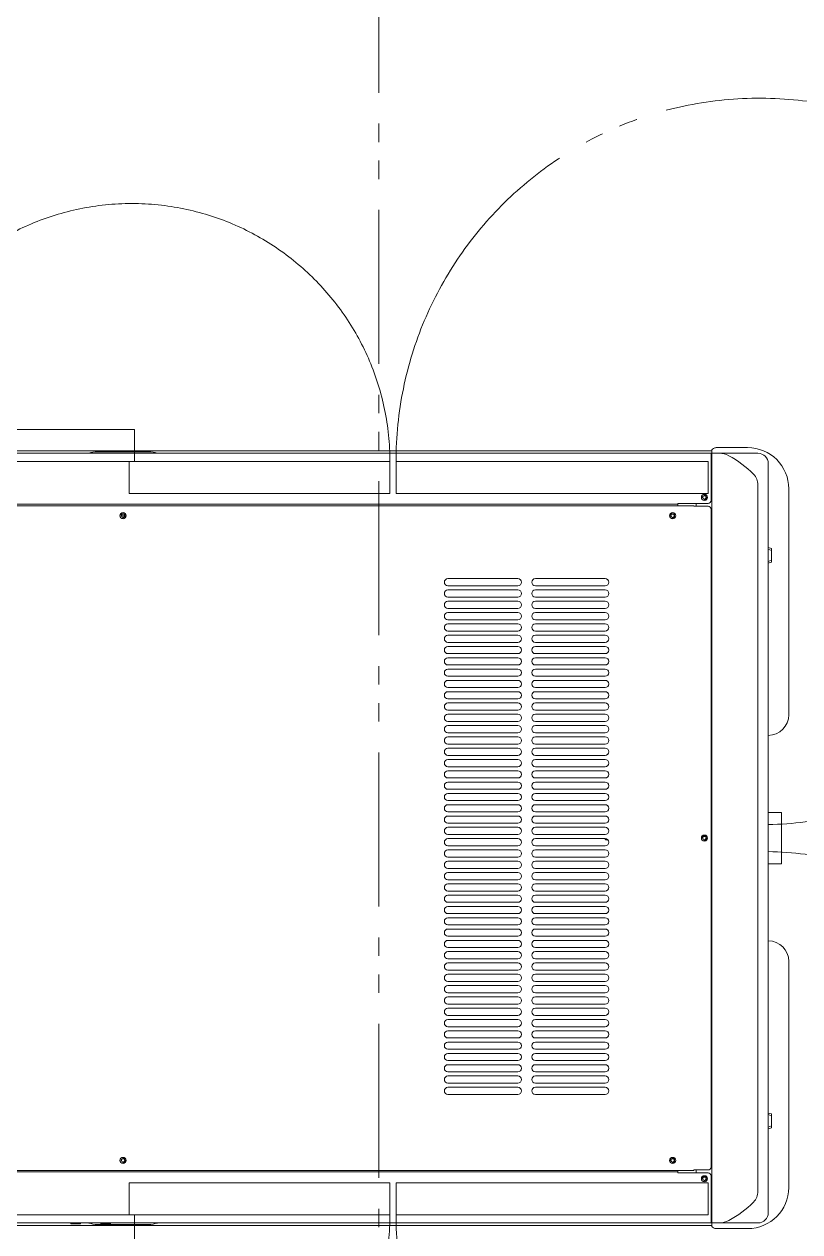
# Model space of a CAD drawing. Units: millimetres at full size. Extents: x -12803 to 120774, y -9413 to 101127.
# Drawn here: x 108929 to 109684, y 13394 to 14569 of the extents above; entities that cross this region are included whole.
import ezdxf

# ---------------------------------------------------------------- set-up
doc = ezdxf.new("R2010")
doc.units = ezdxf.units.MM
doc.header["$LTSCALE"] = 30
doc.linetypes.add('DOUBLE_CHAIN1', pattern=[8.8, 5, -1, 0.6, -0.6, 0.6, -1])
doc.linetypes.add('LONG_DOUBLE_CHAIN', pattern=[21.8, 18, -1, 0.6, -0.6, 0.6, -1])
doc.layers.add('0-0_NoName', color=7, linetype='Continuous')
doc.layers.add('2-0_通芯', color=7, linetype='DOUBLE_CHAIN1', lineweight=15)
doc.layers.add('3-3_AIHO30-厨房機器', color=7, linetype='Continuous', lineweight=15)

# ---------------------------------------------------------------- blocks, each defined once
blk = doc.blocks.new('グループ部品-732')
at = {"layer": '3-3_AIHO30-厨房機器', "linetype": 'LONG_DOUBLE_CHAIN'}
for p, q in [((109036.48, 14174.52), (109036.48, 14143.52)), ((109036.48, 14143.52), (108782.98, 14143.52)), ((109031.48, 14143.52), (109284.98, 14143.52)), ((109031.48, 14112.52), (109031.48, 14143.52)), ((109284.98, 14112.52), (109284.98, 14143.52)), ((109290.98, 14143.52), (109594.48, 14143.52)), ((109290.98, 14112.52), (109290.98, 14143.52)), ((109594.48, 14112.52), (109594.48, 14143.52)), ((109031.48, 14112.52), (109284.98, 14112.52)), ((109290.98, 14112.52), (109594.48, 14112.52)), ((109031.48, 13441.52), (109284.98, 13441.52)), ((109031.48, 13441.52), (109031.48, 13410.52)), ((109284.98, 13441.52), (109284.98, 13410.52)), ((109290.98, 13441.52), (109594.48, 13441.52)), ((109290.98, 13441.52), (109290.98, 13410.52)), ((109594.48, 13441.52), (109594.48, 13410.52)), ((109036.48, 13410.52), (108782.98, 13410.52)), ((109031.48, 13410.52), (109284.98, 13410.52)), ((109036.48, 13379.52), (109036.48, 13410.52)), ((109290.98, 13410.52), (109594.48, 13410.52))]:
    blk.add_line(p, q, dxfattribs=at)
at = {"layer": '3-3_AIHO30-厨房機器'}
for p, q in [((109597.98, 14154.02), (108452.98, 14154.02)), ((109597.48, 14151.52), (108453.48, 14151.52)), ((109050.48, 14153.02), (109000.48, 14153.02)), ((109597.48, 14105.72), (109597.48, 14151.52)), ((109597.48, 14151.02), (109597.98, 14151.02)), ((109597.48, 14150.52), (109597.98, 14150.52)), ((109597.98, 14151.52), (109597.98, 14154.06)), ((109597.98, 14151.52), (109642.98, 14151.52)), ((109597.98, 13402.52), (109597.98, 14151.52)), ((109598.78, 14155.56), (109599.72, 14156.18)), ((109632.98, 14157.02), (109602.49, 14157.02)), ((109642.98, 14120.67), (109642.98, 13433.38)), ((109672.98, 13897.02), (109672.98, 14117.02)), ((108470.48, 14100.52), (109580.48, 14100.52)), ((109564.98, 14101.92), (108485.98, 14101.92)), ((109594.48, 14102.72), (109564.98, 14102.72)), ((109564.98, 14100.52), (109564.98, 14102.72)), ((109580.48, 14100.52), (109580.48, 14099.92)), ((109594.48, 14099.92), (109580.48, 14099.92)), ((109582.98, 14099.92), (109582.98, 14102.72)), ((109597.48, 14096.92), (109597.48, 13457.12)), ((109027.08, 14090.72), (109023.88, 14090.72)), ((109597.98, 14085.77), (109597.48, 14085.77)), ((109597.98, 14066.52), (109597.48, 14066.52)), ((109597.98, 14065.77), (109597.48, 14065.77)), ((109656.18, 14058.97), (109652.98, 14059.83)), ((109652.98, 14058.34), (109656.18, 14057)), ((109656.18, 14058.97), (109656.18, 14045.47)), ((109652.98, 14046.11), (109656.18, 14047.45)), ((109652.98, 14044.61), (109656.18, 14045.47)), ((109409.48, 14029.52), (109341.48, 14029.52)), ((109341.48, 14022.52), (109409.48, 14022.52)), ((109494.48, 14029.52), (109426.48, 14029.52)), ((109426.48, 14022.52), (109494.48, 14022.52)), ((109409.48, 14018.52), (109341.48, 14018.52)), ((109341.48, 14011.52), (109409.48, 14011.52)), ((109494.48, 14018.52), (109426.48, 14018.52)), ((109426.48, 14011.52), (109494.48, 14011.52)), ((109409.48, 14007.52), (109341.48, 14007.52)), ((109341.48, 14000.52), (109409.48, 14000.52)), ((109494.48, 14007.52), (109426.48, 14007.52)), ((109426.48, 14000.52), (109494.48, 14000.52)), ((109409.48, 13996.52), (109341.48, 13996.52)), ((109341.48, 13989.52), (109409.48, 13989.52)), ((109494.48, 13996.52), (109426.48, 13996.52)), ((109426.48, 13989.52), (109494.48, 13989.52)), ((109409.48, 13985.52), (109341.48, 13985.52)), ((109341.48, 13978.52), (109409.48, 13978.52)), ((109409.48, 13974.52), (109341.48, 13974.52)), ((109494.48, 13985.52), (109426.48, 13985.52)), ((109426.48, 13978.52), (109494.48, 13978.52)), ((109494.48, 13974.52), (109426.48, 13974.52)), ((109341.48, 13967.52), (109409.48, 13967.52)), ((109409.48, 13963.52), (109341.48, 13963.52)), ((109426.48, 13967.52), (109494.48, 13967.52)), ((109494.48, 13963.52), (109426.48, 13963.52)), ((109341.48, 13956.52), (109409.48, 13956.52)), ((109409.48, 13952.52), (109341.48, 13952.52)), ((109426.48, 13956.52), (109494.48, 13956.52)), ((109494.48, 13952.52), (109426.48, 13952.52)), ((109341.48, 13945.52), (109409.48, 13945.52)), ((109409.48, 13941.52), (109341.48, 13941.52)), ((109426.48, 13945.52), (109494.48, 13945.52)), ((109494.48, 13941.52), (109426.48, 13941.52)), ((109341.48, 13934.52), (109409.48, 13934.52)), ((109409.48, 13930.52), (109341.48, 13930.52)), ((109426.48, 13934.52), (109494.48, 13934.52)), ((109494.48, 13930.52), (109426.48, 13930.52)), ((109341.48, 13923.52), (109409.48, 13923.52)), ((109409.48, 13919.52), (109341.48, 13919.52)), ((109426.48, 13923.52), (109494.48, 13923.52)), ((109494.48, 13919.52), (109426.48, 13919.52)), ((109341.48, 13912.52), (109409.48, 13912.52)), ((109409.48, 13908.52), (109341.48, 13908.52)), ((109426.48, 13912.52), (109494.48, 13912.52)), ((109494.48, 13908.52), (109426.48, 13908.52)), ((109341.48, 13901.52), (109409.48, 13901.52)), ((109409.48, 13897.52), (109341.48, 13897.52)), ((109426.48, 13901.52), (109494.48, 13901.52)), ((109494.48, 13897.52), (109426.48, 13897.52)), ((109341.48, 13890.52), (109409.48, 13890.52)), ((109409.48, 13886.52), (109341.48, 13886.52)), ((109426.48, 13890.52), (109494.48, 13890.52)), ((109494.48, 13886.52), (109426.48, 13886.52)), ((109341.48, 13879.52), (109409.48, 13879.52)), ((109409.48, 13875.52), (109341.48, 13875.52)), ((109341.48, 13868.52), (109409.48, 13868.52)), ((109426.48, 13879.52), (109494.48, 13879.52)), ((109494.48, 13875.52), (109426.48, 13875.52)), ((109426.48, 13868.52), (109494.48, 13868.52)), ((109409.48, 13864.52), (109341.48, 13864.52)), ((109341.48, 13857.52), (109409.48, 13857.52)), ((109494.48, 13864.52), (109426.48, 13864.52)), ((109426.48, 13857.52), (109494.48, 13857.52)), ((109409.48, 13853.52), (109341.48, 13853.52)), ((109341.48, 13846.52), (109409.48, 13846.52)), ((109494.48, 13853.52), (109426.48, 13853.52)), ((109426.48, 13846.52), (109494.48, 13846.52)), ((109409.48, 13842.52), (109341.48, 13842.52)), ((109341.48, 13835.52), (109409.48, 13835.52)), ((109494.48, 13842.52), (109426.48, 13842.52)), ((109426.48, 13835.52), (109494.48, 13835.52)), ((109409.48, 13831.52), (109341.48, 13831.52)), ((109341.48, 13824.52), (109409.48, 13824.52)), ((109494.48, 13831.52), (109426.48, 13831.52)), ((109426.48, 13824.52), (109494.48, 13824.52)), ((109409.48, 13820.52), (109341.48, 13820.52)), ((109341.48, 13813.52), (109409.48, 13813.52)), ((109409.48, 13809.52), (109341.48, 13809.52)), ((109494.48, 13820.52), (109426.48, 13820.52)), ((109426.48, 13813.52), (109494.48, 13813.52)), ((109494.48, 13809.52), (109426.48, 13809.52)), ((109341.48, 13802.52), (109409.48, 13802.52)), ((109409.48, 13798.52), (109341.48, 13798.52)), ((109426.48, 13802.52), (109494.48, 13802.52)), ((109494.48, 13798.52), (109426.48, 13798.52)), ((109665.98, 13802.02), (109652.98, 13802.02)), ((109665.98, 13752.02), (109665.98, 13802.02)), ((109341.48, 13791.52), (109409.48, 13791.52)), ((109409.48, 13787.52), (109341.48, 13787.52)), ((109426.48, 13791.52), (109494.48, 13791.52)), ((109494.48, 13787.52), (109426.48, 13787.52)), ((109341.48, 13780.52), (109409.48, 13780.52)), ((109409.48, 13776.52), (109341.48, 13776.52)), ((109426.48, 13780.52), (109494.48, 13780.52)), ((109494.48, 13776.52), (109426.48, 13776.52)), ((109341.48, 13769.52), (109409.48, 13769.52)), ((109409.48, 13765.52), (109341.48, 13765.52)), ((109426.48, 13769.52), (109494.48, 13769.52)), ((109494.48, 13765.52), (109426.48, 13765.52)), ((109341.48, 13758.52), (109409.48, 13758.52)), ((109409.48, 13754.52), (109341.48, 13754.52)), ((109426.48, 13758.52), (109494.48, 13758.52)), ((109494.48, 13754.52), (109426.48, 13754.52)), ((109665.98, 13752.02), (109652.98, 13752.02)), ((109341.48, 13747.52), (109409.48, 13747.52)), ((109409.48, 13743.52), (109341.48, 13743.52)), ((109426.48, 13747.52), (109494.48, 13747.52)), ((109494.48, 13743.52), (109426.48, 13743.52)), ((109341.48, 13736.52), (109409.48, 13736.52)), ((109409.48, 13732.52), (109341.48, 13732.52)), ((109426.48, 13736.52), (109494.48, 13736.52)), ((109494.48, 13732.52), (109426.48, 13732.52)), ((109341.48, 13725.52), (109409.48, 13725.52)), ((109409.48, 13721.52), (109341.48, 13721.52)), ((109426.48, 13725.52), (109494.48, 13725.52)), ((109494.48, 13721.52), (109426.48, 13721.52)), ((109341.48, 13714.52), (109409.48, 13714.52)), ((109409.48, 13710.52), (109341.48, 13710.52)), ((109341.48, 13703.52), (109409.48, 13703.52)), ((109426.48, 13714.52), (109494.48, 13714.52)), ((109494.48, 13710.52), (109426.48, 13710.52)), ((109426.48, 13703.52), (109494.48, 13703.52)), ((109409.48, 13699.52), (109341.48, 13699.52)), ((109341.48, 13692.52), (109409.48, 13692.52)), ((109494.48, 13699.52), (109426.48, 13699.52)), ((109426.48, 13692.52), (109494.48, 13692.52)), ((109409.48, 13688.52), (109341.48, 13688.52)), ((109341.48, 13681.52), (109409.48, 13681.52)), ((109494.48, 13688.52), (109426.48, 13688.52)), ((109426.48, 13681.52), (109494.48, 13681.52)), ((109409.48, 13677.52), (109341.48, 13677.52)), ((109341.48, 13670.52), (109409.48, 13670.52)), ((109494.48, 13677.52), (109426.48, 13677.52)), ((109426.48, 13670.52), (109494.48, 13670.52)), ((109409.48, 13666.52), (109341.48, 13666.52)), ((109341.48, 13659.52), (109409.48, 13659.52)), ((109494.48, 13666.52), (109426.48, 13666.52)), ((109426.48, 13659.52), (109494.48, 13659.52)), ((109672.98, 13657.02), (109672.98, 13437.02)), ((109409.48, 13655.52), (109341.48, 13655.52)), ((109341.48, 13648.52), (109409.48, 13648.52)), ((109494.48, 13655.52), (109426.48, 13655.52)), ((109426.48, 13648.52), (109494.48, 13648.52)), ((109409.48, 13644.52), (109341.48, 13644.52)), ((109341.48, 13637.52), (109409.48, 13637.52)), ((109409.48, 13633.52), (109341.48, 13633.52)), ((109494.48, 13644.52), (109426.48, 13644.52)), ((109426.48, 13637.52), (109494.48, 13637.52)), ((109494.48, 13633.52), (109426.48, 13633.52)), ((109341.48, 13626.52), (109409.48, 13626.52)), ((109409.48, 13622.52), (109341.48, 13622.52)), ((109426.48, 13626.52), (109494.48, 13626.52)), ((109494.48, 13622.52), (109426.48, 13622.52)), ((109341.48, 13615.52), (109409.48, 13615.52)), ((109409.48, 13611.52), (109341.48, 13611.52)), ((109426.48, 13615.52), (109494.48, 13615.52)), ((109494.48, 13611.52), (109426.48, 13611.52)), ((109341.48, 13604.52), (109409.48, 13604.52)), ((109409.48, 13600.52), (109341.48, 13600.52)), ((109426.48, 13604.52), (109494.48, 13604.52)), ((109494.48, 13600.52), (109426.48, 13600.52)), ((109341.48, 13593.52), (109409.48, 13593.52)), ((109409.48, 13589.52), (109341.48, 13589.52)), ((109426.48, 13593.52), (109494.48, 13593.52)), ((109494.48, 13589.52), (109426.48, 13589.52)), ((109341.48, 13582.52), (109409.48, 13582.52)), ((109409.48, 13578.52), (109341.48, 13578.52)), ((109426.48, 13582.52), (109494.48, 13582.52)), ((109494.48, 13578.52), (109426.48, 13578.52)), ((109341.48, 13571.52), (109409.48, 13571.52)), ((109409.48, 13567.52), (109341.48, 13567.52)), ((109426.48, 13571.52), (109494.48, 13571.52)), ((109494.48, 13567.52), (109426.48, 13567.52)), ((109341.48, 13560.52), (109409.48, 13560.52)), ((109409.48, 13556.52), (109341.48, 13556.52)), ((109426.48, 13560.52), (109494.48, 13560.52)), ((109494.48, 13556.52), (109426.48, 13556.52)), ((109341.48, 13549.52), (109409.48, 13549.52)), ((109409.48, 13545.52), (109341.48, 13545.52)), ((109426.48, 13549.52), (109494.48, 13549.52)), ((109494.48, 13545.52), (109426.48, 13545.52)), ((109341.48, 13538.52), (109409.48, 13538.52)), ((109409.48, 13534.52), (109341.48, 13534.52)), ((109341.48, 13527.52), (109409.48, 13527.52)), ((109426.48, 13538.52), (109494.48, 13538.52)), ((109494.48, 13534.52), (109426.48, 13534.52)), ((109426.48, 13527.52), (109494.48, 13527.52)), ((109656.18, 13508.57), (109652.98, 13509.43)), ((109652.98, 13507.94), (109656.18, 13506.6)), ((109656.18, 13508.57), (109656.18, 13495.07)), ((109652.98, 13495.71), (109656.18, 13497.05)), ((109652.98, 13494.21), (109656.18, 13495.07)), ((109597.98, 13488.27), (109597.48, 13488.27)), ((109597.98, 13487.52), (109597.48, 13487.52)), ((109597.98, 13468.27), (109597.48, 13468.27)), ((108470.48, 13453.52), (109580.48, 13453.52)), ((108485.98, 13452.12), (109564.98, 13452.12)), ((109564.98, 13453.52), (109564.98, 13451.32)), ((109594.48, 13451.32), (109564.98, 13451.32)), ((109594.48, 13454.12), (109580.48, 13454.12)), ((109580.48, 13453.52), (109580.48, 13454.12)), ((109582.98, 13451.32), (109582.98, 13454.12)), ((109597.48, 13448.32), (109597.48, 13402.52)), ((108907.48, 13400.02), (109597.98, 13400.02)), ((108974.78, 13402.52), (108974.78, 13401.52)), ((108974.78, 13401.52), (108984.18, 13401.52)), ((108984.18, 13402.52), (108984.18, 13401.52)), ((109000.48, 13401.02), (109050.48, 13401.02)), ((109003.78, 13402.52), (109003.78, 13401.52)), ((109003.78, 13401.52), (109013.18, 13401.52)), ((109013.18, 13402.52), (109013.18, 13401.52)), ((109597.98, 13403.52), (109597.48, 13403.52)), ((109597.48, 13403.02), (109597.98, 13403.02)), ((109597.98, 13402.52), (109642.98, 13402.52)), ((109597.98, 13399.99), (109597.98, 13402.52)), ((109598.78, 13398.49), (109599.72, 13397.86)), ((109633.1, 13397.02), (109602.49, 13397.02))]:
    blk.add_line(p, q, dxfattribs=at)
at = {"layer": '3-3_AIHO30-厨房機器', "linetype": 'LONG_DOUBLE_CHAIN'}
blk.add_lwpolyline([(109036.48, 14174.52), (108782.98, 14174.52), (108782.98, 14143.52)], dxfattribs=at)
at = {"layer": '3-3_AIHO30-厨房機器'}
for points in [[(109652.98, 13412.52), (109652.98, 13677.02), (109652.98, 13752.02), (109652.98, 13802.02), (109652.98, 13877.02), (109652.98, 14141.52)], [(108453.48, 13448.32), (108453.48, 13402.52), (109597.48, 13402.52)]]:
    blk.add_lwpolyline(points, dxfattribs=at)
for centre, radius in [((109590.98, 14108.52), 3), ((109590.98, 14108.52), 1.6), ((109025.48, 14090.72), 3), ((109025.48, 14090.72), 1.6), ((109559.98, 14090.72), 3), ((109559.98, 14090.72), 1.6), ((109590.98, 13777.02), 3), ((109590.98, 13777.02), 1.6), ((109025.48, 13463.32), 3), ((109025.48, 13463.32), 1.6), ((109559.98, 13463.32), 3), ((109559.98, 13463.32), 1.6), ((109590.98, 13445.52), 3), ((109590.98, 13445.52), 1.6)]:
    blk.add_circle(centre, radius, dxfattribs=at)
at = {"layer": '3-3_AIHO30-厨房機器', "linetype": 'LONG_DOUBLE_CHAIN'}
for centre, radius, start, end in [((109644.48, 14143.52), 353.5, 271.37783, 180), ((109033.98, 14143.52), 251, 0, 180), ((109644.48, 13410.52), 353.5, 180, 88.62217), ((109033.98, 13410.52), 251, 180, 0)]:
    blk.add_arc(centre, radius, start, end, dxfattribs=at)
at = {"layer": '3-3_AIHO30-厨房機器'}
for centre, radius, start, end in [((109000.48, 14128.02), 25, 90, 109.56084), ((109050.48, 14128.02), 25, 70.43916, 90), ((109599.78, 14154.06), 1.8, 123.69015, 180.00017), ((109602.49, 14152.02), 5, 90.0002, 123.69012), ((109605.24, 14131.52), 20, 61.76739, 90), ((109632.98, 14117.02), 40, 359.99983, 90.00014), ((109642.98, 14141.52), 10, 0, 90), ((109567.4, 14061.04), 100, 44.54657, 61.76742), ((109627.98, 14120.67), 15, 0, 44.54657), ((109590.98, 14108.52), 2, 255, 195), ((109594.48, 14105.72), 3, 270, 0), ((109025.48, 14090.72), 2, 255, 195), ((109559.98, 14090.72), 2, 255, 195), ((109594.48, 14096.92), 3, 0, 90), ((109341.48, 14026.02), 3.5, 90, 270), ((109409.48, 14026.02), 3.5, 270, 90), ((109426.48, 14026.02), 3.5, 90, 270), ((109494.48, 14026.02), 3.5, 270, 90), ((109341.48, 14015.02), 3.5, 90, 270), ((109409.48, 14015.02), 3.5, 270, 90), ((109426.48, 14015.02), 3.5, 90, 270), ((109494.48, 14015.02), 3.5, 270, 90), ((109341.48, 14004.02), 3.5, 90, 270), ((109409.48, 14004.02), 3.5, 270, 90), ((109426.48, 14004.02), 3.5, 90, 270), ((109494.48, 14004.02), 3.5, 270, 90), ((109341.48, 13993.02), 3.5, 90, 270), ((109409.48, 13993.02), 3.5, 270, 90), ((109426.48, 13993.02), 3.5, 90, 270), ((109494.48, 13993.02), 3.5, 270, 90), ((109341.48, 13982.02), 3.5, 90, 270), ((109341.48, 13971.02), 3.5, 90, 270), ((109409.48, 13982.02), 3.5, 270, 90), ((109409.48, 13971.02), 3.5, 270, 90), ((109426.48, 13982.02), 3.5, 90, 270), ((109426.48, 13971.02), 3.5, 90, 270), ((109494.48, 13982.02), 3.5, 270, 90), ((109494.48, 13971.02), 3.5, 270, 90), ((109341.48, 13960.02), 3.5, 90, 270), ((109409.48, 13960.02), 3.5, 270, 90), ((109426.48, 13960.02), 3.5, 90, 270), ((109494.48, 13960.02), 3.5, 270, 90), ((109341.48, 13949.02), 3.5, 90, 270), ((109409.48, 13949.02), 3.5, 270, 90), ((109426.48, 13949.02), 3.5, 90, 270), ((109494.48, 13949.02), 3.5, 270, 90), ((109341.48, 13938.02), 3.5, 90, 270), ((109409.48, 13938.02), 3.5, 270, 90), ((109426.48, 13938.02), 3.5, 90, 270), ((109494.48, 13938.02), 3.5, 270, 90), ((109341.48, 13927.02), 3.5, 90, 270), ((109409.48, 13927.02), 3.5, 270, 90), ((109426.48, 13927.02), 3.5, 90, 270), ((109494.48, 13927.02), 3.5, 270, 90), ((109341.48, 13916.02), 3.5, 90, 270), ((109409.48, 13916.02), 3.5, 270, 90), ((109426.48, 13916.02), 3.5, 90, 270), ((109494.48, 13916.02), 3.5, 270, 90), ((109341.48, 13905.02), 3.5, 90, 270), ((109409.48, 13905.02), 3.5, 270, 90), ((109426.48, 13905.02), 3.5, 90, 270), ((109494.48, 13905.02), 3.5, 270, 90), ((109341.48, 13894.02), 3.5, 90, 270), ((109409.48, 13894.02), 3.5, 270, 90), ((109426.48, 13894.02), 3.5, 90, 270), ((109494.48, 13894.02), 3.5, 270, 90), ((109652.98, 13897.02), 20, 270, 0), ((109341.48, 13883.02), 3.5, 90, 270), ((109409.48, 13883.02), 3.5, 270, 90), ((109426.48, 13883.02), 3.5, 90, 270), ((109494.48, 13883.02), 3.5, 270, 90), ((109341.48, 13872.02), 3.5, 90, 270), ((109409.48, 13872.02), 3.5, 270, 90), ((109426.48, 13872.02), 3.5, 90, 270), ((109494.48, 13872.02), 3.5, 270, 90), ((109341.48, 13861.02), 3.5, 90, 270), ((109409.48, 13861.02), 3.5, 270, 90), ((109426.48, 13861.02), 3.5, 90, 270), ((109494.48, 13861.02), 3.5, 270, 90), ((109341.48, 13850.02), 3.5, 90, 270), ((109409.48, 13850.02), 3.5, 270, 90), ((109426.48, 13850.02), 3.5, 90, 270), ((109494.48, 13850.02), 3.5, 270, 90), ((109341.48, 13839.02), 3.5, 90, 270), ((109409.48, 13839.02), 3.5, 270, 90), ((109426.48, 13839.02), 3.5, 90, 270), ((109494.48, 13839.02), 3.5, 270, 90), ((109341.48, 13828.02), 3.5, 90, 270), ((109409.48, 13828.02), 3.5, 270, 90), ((109426.48, 13828.02), 3.5, 90, 270), ((109494.48, 13828.02), 3.5, 270, 90), ((109341.48, 13817.02), 3.5, 90, 270), ((109341.48, 13806.02), 3.5, 90, 270), ((109409.48, 13817.02), 3.5, 270, 90), ((109409.48, 13806.02), 3.5, 270, 90), ((109426.48, 13817.02), 3.5, 90, 270), ((109426.48, 13806.02), 3.5, 90, 270), ((109494.48, 13817.02), 3.5, 270, 90), ((109494.48, 13806.02), 3.5, 270, 90), ((109341.48, 13795.02), 3.5, 90, 270), ((109409.48, 13795.02), 3.5, 270, 90), ((109426.48, 13795.02), 3.5, 90, 270), ((109494.48, 13795.02), 3.5, 270, 90), ((109341.48, 13784.02), 3.5, 90, 270), ((109409.48, 13784.02), 3.5, 270, 90), ((109426.48, 13784.02), 3.5, 90, 270), ((109494.48, 13784.02), 3.5, 270, 90), ((109341.48, 13773.02), 3.5, 90, 270), ((109409.48, 13773.02), 3.5, 270, 90), ((109426.48, 13773.02), 3.5, 90, 270), ((109495.48, 13777.02), 1.6, 198.2154, 312.24443), ((109494.48, 13773.02), 3.5, 270, 90), ((109590.98, 13777.02), 2, 255, 195), ((109341.48, 13762.02), 3.5, 90, 270), ((109409.48, 13762.02), 3.5, 270, 90), ((109426.48, 13762.02), 3.5, 90, 270), ((109494.48, 13762.02), 3.5, 270, 90), ((109341.48, 13751.02), 3.5, 90, 270), ((109409.48, 13751.02), 3.5, 270, 90), ((109426.48, 13751.02), 3.5, 90, 270), ((109494.48, 13751.02), 3.5, 270, 90), ((109341.48, 13740.02), 3.5, 90, 270), ((109409.48, 13740.02), 3.5, 270, 90), ((109426.48, 13740.02), 3.5, 90, 270), ((109494.48, 13740.02), 3.5, 270, 90), ((109341.48, 13729.02), 3.5, 90, 270), ((109409.48, 13729.02), 3.5, 270, 90), ((109426.48, 13729.02), 3.5, 90, 270), ((109494.48, 13729.02), 3.5, 270, 90), ((109341.48, 13718.02), 3.5, 90, 270), ((109409.48, 13718.02), 3.5, 270, 90), ((109426.48, 13718.02), 3.5, 90, 270), ((109494.48, 13718.02), 3.5, 270, 90), ((109341.48, 13707.02), 3.5, 90, 270), ((109409.48, 13707.02), 3.5, 270, 90), ((109426.48, 13707.02), 3.5, 90, 270), ((109494.48, 13707.02), 3.5, 270, 90), ((109341.48, 13696.02), 3.5, 90, 270), ((109409.48, 13696.02), 3.5, 270, 90), ((109426.48, 13696.02), 3.5, 90, 270), ((109494.48, 13696.02), 3.5, 270, 90), ((109341.48, 13685.02), 3.5, 90, 270), ((109409.48, 13685.02), 3.5, 270, 90), ((109426.48, 13685.02), 3.5, 90, 270), ((109494.48, 13685.02), 3.5, 270, 90), ((109341.48, 13674.02), 3.5, 90, 270), ((109409.48, 13674.02), 3.5, 270, 90), ((109426.48, 13674.02), 3.5, 90, 270), ((109494.48, 13674.02), 3.5, 270, 90), ((109652.98, 13657.02), 20, 0, 90), ((109341.48, 13663.02), 3.5, 90, 270), ((109409.48, 13663.02), 3.5, 270, 90), ((109426.48, 13663.02), 3.5, 90, 270), ((109494.48, 13663.02), 3.5, 270, 90), ((109341.48, 13652.02), 3.5, 90, 270), ((109409.48, 13652.02), 3.5, 270, 90), ((109426.48, 13652.02), 3.5, 90, 270), ((109494.48, 13652.02), 3.5, 270, 90), ((109341.48, 13641.02), 3.5, 90, 270), ((109341.48, 13630.02), 3.5, 90, 270), ((109409.48, 13641.02), 3.5, 270, 90), ((109409.48, 13630.02), 3.5, 270, 90), ((109426.48, 13641.02), 3.5, 90, 270), ((109426.48, 13630.02), 3.5, 90, 270), ((109494.48, 13641.02), 3.5, 270, 90), ((109494.48, 13630.02), 3.5, 270, 90), ((109341.48, 13619.02), 3.5, 90, 270), ((109409.48, 13619.02), 3.5, 270, 90), ((109426.48, 13619.02), 3.5, 90, 270), ((109494.48, 13619.02), 3.5, 270, 90), ((109341.48, 13608.02), 3.5, 90, 270), ((109409.48, 13608.02), 3.5, 270, 90), ((109426.48, 13608.02), 3.5, 90, 270), ((109494.48, 13608.02), 3.5, 270, 90), ((109341.48, 13597.02), 3.5, 90, 270), ((109409.48, 13597.02), 3.5, 270, 90), ((109426.48, 13597.02), 3.5, 90, 270), ((109494.48, 13597.02), 3.5, 270, 90), ((109341.48, 13586.02), 3.5, 90, 270), ((109409.48, 13586.02), 3.5, 270, 90), ((109426.48, 13586.02), 3.5, 90, 270), ((109494.48, 13586.02), 3.5, 270, 90), ((109341.48, 13575.02), 3.5, 90, 270), ((109409.48, 13575.02), 3.5, 270, 90), ((109426.48, 13575.02), 3.5, 90, 270), ((109494.48, 13575.02), 3.5, 270, 90), ((109341.48, 13564.02), 3.5, 90, 270), ((109409.48, 13564.02), 3.5, 270, 90), ((109426.48, 13564.02), 3.5, 90, 270), ((109494.48, 13564.02), 3.5, 270, 90), ((109341.48, 13553.02), 3.5, 90, 270), ((109409.48, 13553.02), 3.5, 270, 90), ((109426.48, 13553.02), 3.5, 90, 270), ((109494.48, 13553.02), 3.5, 270, 90), ((109341.48, 13542.02), 3.5, 90, 270), ((109409.48, 13542.02), 3.5, 270, 90), ((109426.48, 13542.02), 3.5, 90, 270), ((109494.48, 13542.02), 3.5, 270, 90), ((109341.48, 13531.02), 3.5, 90, 270), ((109409.48, 13531.02), 3.5, 270, 90), ((109426.48, 13531.02), 3.5, 90, 270), ((109494.48, 13531.02), 3.5, 270, 90), ((109025.48, 13463.32), 2, 255, 195), ((109559.98, 13463.32), 2, 255, 195), ((109594.48, 13457.12), 3, 270, 0), ((109590.98, 13445.52), 2, 255, 195), ((109594.48, 13448.32), 3, 0, 90), ((109632.98, 13437.02), 40, 270.17331, 0.00014), ((109627.98, 13433.38), 15, 315.45343, 0), ((109567.4, 13493.01), 100, 298.23261, 315.45343), ((109642.98, 13412.52), 10, 270, 0), ((109000.48, 13426.02), 25, 250.43916, 270), ((109050.48, 13426.02), 25, 270, 289.56084), ((109599.78, 13399.99), 1.8, 180.00017, 236.31006), ((109605.24, 13422.52), 20, 270, 298.23245), ((109602.49, 13402.02), 5, 236.31003, 270)]:
    blk.add_arc(centre, radius, start, end, dxfattribs=at)
blk = doc.blocks.new('グループ部品-763')
at = {"layer": '3-3_AIHO30-厨房機器', "linetype": 'LONG_DOUBLE_CHAIN'}
for p, q in [((109036.48, 14174.52), (109036.48, 14143.52)), ((109036.48, 14143.52), (108782.98, 14143.52)), ((109031.48, 14143.52), (109284.98, 14143.52)), ((109031.48, 14112.52), (109031.48, 14143.52)), ((109284.98, 14112.52), (109284.98, 14143.52)), ((109290.98, 14143.52), (109594.48, 14143.52)), ((109290.98, 14112.52), (109290.98, 14143.52)), ((109594.48, 14112.52), (109594.48, 14143.52)), ((109031.48, 14112.52), (109284.98, 14112.52)), ((109290.98, 14112.52), (109594.48, 14112.52)), ((109031.48, 13441.52), (109284.98, 13441.52)), ((109031.48, 13441.52), (109031.48, 13410.52)), ((109284.98, 13441.52), (109284.98, 13410.52)), ((109290.98, 13441.52), (109594.48, 13441.52)), ((109290.98, 13441.52), (109290.98, 13410.52)), ((109594.48, 13441.52), (109594.48, 13410.52)), ((109036.48, 13410.52), (108782.98, 13410.52)), ((109031.48, 13410.52), (109284.98, 13410.52)), ((109036.48, 13379.52), (109036.48, 13410.52)), ((109290.98, 13410.52), (109594.48, 13410.52))]:
    blk.add_line(p, q, dxfattribs=at)
at = {"layer": '3-3_AIHO30-厨房機器'}
for p, q in [((109597.98, 14154.02), (108452.98, 14154.02)), ((109597.48, 14151.52), (108453.48, 14151.52)), ((109050.48, 14153.02), (109000.48, 14153.02)), ((109597.48, 14105.72), (109597.48, 14151.52)), ((109597.48, 14151.02), (109597.98, 14151.02)), ((109597.48, 14150.52), (109597.98, 14150.52)), ((109597.98, 14151.52), (109597.98, 14154.06)), ((109597.98, 14151.52), (109642.98, 14151.52)), ((109597.98, 13402.52), (109597.98, 14151.52)), ((109598.78, 14155.56), (109599.72, 14156.18)), ((109632.98, 14157.02), (109602.49, 14157.02)), ((109642.98, 14120.67), (109642.98, 13433.38)), ((109672.98, 13897.02), (109672.98, 14117.02)), ((108470.48, 14100.52), (109580.48, 14100.52)), ((109564.98, 14101.92), (108485.98, 14101.92)), ((109594.48, 14102.72), (109564.98, 14102.72)), ((109564.98, 14100.52), (109564.98, 14102.72)), ((109580.48, 14100.52), (109580.48, 14099.92)), ((109594.48, 14099.92), (109580.48, 14099.92)), ((109582.98, 14099.92), (109582.98, 14102.72)), ((109597.48, 14096.92), (109597.48, 13457.12)), ((109027.08, 14090.72), (109023.88, 14090.72)), ((109597.98, 14085.77), (109597.48, 14085.77)), ((109597.98, 14066.52), (109597.48, 14066.52)), ((109597.98, 14065.77), (109597.48, 14065.77)), ((109656.18, 14058.97), (109652.98, 14059.83)), ((109652.98, 14058.34), (109656.18, 14057)), ((109656.18, 14058.97), (109656.18, 14045.47)), ((109652.98, 14046.11), (109656.18, 14047.45)), ((109652.98, 14044.61), (109656.18, 14045.47)), ((109409.48, 14029.52), (109341.48, 14029.52)), ((109341.48, 14022.52), (109409.48, 14022.52)), ((109494.48, 14029.52), (109426.48, 14029.52)), ((109426.48, 14022.52), (109494.48, 14022.52)), ((109409.48, 14018.52), (109341.48, 14018.52)), ((109341.48, 14011.52), (109409.48, 14011.52)), ((109494.48, 14018.52), (109426.48, 14018.52)), ((109426.48, 14011.52), (109494.48, 14011.52)), ((109409.48, 14007.52), (109341.48, 14007.52)), ((109341.48, 14000.52), (109409.48, 14000.52)), ((109494.48, 14007.52), (109426.48, 14007.52)), ((109426.48, 14000.52), (109494.48, 14000.52)), ((109409.48, 13996.52), (109341.48, 13996.52)), ((109341.48, 13989.52), (109409.48, 13989.52)), ((109494.48, 13996.52), (109426.48, 13996.52)), ((109426.48, 13989.52), (109494.48, 13989.52)), ((109409.48, 13985.52), (109341.48, 13985.52)), ((109341.48, 13978.52), (109409.48, 13978.52)), ((109409.48, 13974.52), (109341.48, 13974.52)), ((109494.48, 13985.52), (109426.48, 13985.52)), ((109426.48, 13978.52), (109494.48, 13978.52)), ((109494.48, 13974.52), (109426.48, 13974.52)), ((109341.48, 13967.52), (109409.48, 13967.52)), ((109409.48, 13963.52), (109341.48, 13963.52)), ((109426.48, 13967.52), (109494.48, 13967.52)), ((109494.48, 13963.52), (109426.48, 13963.52)), ((109341.48, 13956.52), (109409.48, 13956.52)), ((109409.48, 13952.52), (109341.48, 13952.52)), ((109426.48, 13956.52), (109494.48, 13956.52)), ((109494.48, 13952.52), (109426.48, 13952.52)), ((109341.48, 13945.52), (109409.48, 13945.52)), ((109409.48, 13941.52), (109341.48, 13941.52)), ((109426.48, 13945.52), (109494.48, 13945.52)), ((109494.48, 13941.52), (109426.48, 13941.52)), ((109341.48, 13934.52), (109409.48, 13934.52)), ((109409.48, 13930.52), (109341.48, 13930.52)), ((109426.48, 13934.52), (109494.48, 13934.52)), ((109494.48, 13930.52), (109426.48, 13930.52)), ((109341.48, 13923.52), (109409.48, 13923.52)), ((109409.48, 13919.52), (109341.48, 13919.52)), ((109426.48, 13923.52), (109494.48, 13923.52)), ((109494.48, 13919.52), (109426.48, 13919.52)), ((109341.48, 13912.52), (109409.48, 13912.52)), ((109409.48, 13908.52), (109341.48, 13908.52)), ((109426.48, 13912.52), (109494.48, 13912.52)), ((109494.48, 13908.52), (109426.48, 13908.52)), ((109341.48, 13901.52), (109409.48, 13901.52)), ((109409.48, 13897.52), (109341.48, 13897.52)), ((109426.48, 13901.52), (109494.48, 13901.52)), ((109494.48, 13897.52), (109426.48, 13897.52)), ((109341.48, 13890.52), (109409.48, 13890.52)), ((109409.48, 13886.52), (109341.48, 13886.52)), ((109426.48, 13890.52), (109494.48, 13890.52)), ((109494.48, 13886.52), (109426.48, 13886.52)), ((109341.48, 13879.52), (109409.48, 13879.52)), ((109409.48, 13875.52), (109341.48, 13875.52)), ((109341.48, 13868.52), (109409.48, 13868.52)), ((109426.48, 13879.52), (109494.48, 13879.52)), ((109494.48, 13875.52), (109426.48, 13875.52)), ((109426.48, 13868.52), (109494.48, 13868.52)), ((109409.48, 13864.52), (109341.48, 13864.52)), ((109341.48, 13857.52), (109409.48, 13857.52)), ((109494.48, 13864.52), (109426.48, 13864.52)), ((109426.48, 13857.52), (109494.48, 13857.52)), ((109409.48, 13853.52), (109341.48, 13853.52)), ((109341.48, 13846.52), (109409.48, 13846.52)), ((109494.48, 13853.52), (109426.48, 13853.52)), ((109426.48, 13846.52), (109494.48, 13846.52)), ((109409.48, 13842.52), (109341.48, 13842.52)), ((109341.48, 13835.52), (109409.48, 13835.52)), ((109494.48, 13842.52), (109426.48, 13842.52)), ((109426.48, 13835.52), (109494.48, 13835.52)), ((109409.48, 13831.52), (109341.48, 13831.52)), ((109341.48, 13824.52), (109409.48, 13824.52)), ((109494.48, 13831.52), (109426.48, 13831.52)), ((109426.48, 13824.52), (109494.48, 13824.52)), ((109409.48, 13820.52), (109341.48, 13820.52)), ((109341.48, 13813.52), (109409.48, 13813.52)), ((109409.48, 13809.52), (109341.48, 13809.52)), ((109494.48, 13820.52), (109426.48, 13820.52)), ((109426.48, 13813.52), (109494.48, 13813.52)), ((109494.48, 13809.52), (109426.48, 13809.52)), ((109341.48, 13802.52), (109409.48, 13802.52)), ((109409.48, 13798.52), (109341.48, 13798.52)), ((109426.48, 13802.52), (109494.48, 13802.52)), ((109494.48, 13798.52), (109426.48, 13798.52)), ((109665.98, 13802.02), (109652.98, 13802.02)), ((109665.98, 13752.02), (109665.98, 13802.02)), ((109341.48, 13791.52), (109409.48, 13791.52)), ((109409.48, 13787.52), (109341.48, 13787.52)), ((109426.48, 13791.52), (109494.48, 13791.52)), ((109494.48, 13787.52), (109426.48, 13787.52)), ((109341.48, 13780.52), (109409.48, 13780.52)), ((109409.48, 13776.52), (109341.48, 13776.52)), ((109426.48, 13780.52), (109494.48, 13780.52)), ((109494.48, 13776.52), (109426.48, 13776.52)), ((109341.48, 13769.52), (109409.48, 13769.52)), ((109409.48, 13765.52), (109341.48, 13765.52)), ((109426.48, 13769.52), (109494.48, 13769.52)), ((109494.48, 13765.52), (109426.48, 13765.52)), ((109341.48, 13758.52), (109409.48, 13758.52)), ((109409.48, 13754.52), (109341.48, 13754.52)), ((109426.48, 13758.52), (109494.48, 13758.52)), ((109494.48, 13754.52), (109426.48, 13754.52)), ((109665.98, 13752.02), (109652.98, 13752.02)), ((109341.48, 13747.52), (109409.48, 13747.52)), ((109409.48, 13743.52), (109341.48, 13743.52)), ((109426.48, 13747.52), (109494.48, 13747.52)), ((109494.48, 13743.52), (109426.48, 13743.52)), ((109341.48, 13736.52), (109409.48, 13736.52)), ((109409.48, 13732.52), (109341.48, 13732.52)), ((109426.48, 13736.52), (109494.48, 13736.52)), ((109494.48, 13732.52), (109426.48, 13732.52)), ((109341.48, 13725.52), (109409.48, 13725.52)), ((109409.48, 13721.52), (109341.48, 13721.52)), ((109426.48, 13725.52), (109494.48, 13725.52)), ((109494.48, 13721.52), (109426.48, 13721.52)), ((109341.48, 13714.52), (109409.48, 13714.52)), ((109409.48, 13710.52), (109341.48, 13710.52)), ((109341.48, 13703.52), (109409.48, 13703.52)), ((109426.48, 13714.52), (109494.48, 13714.52)), ((109494.48, 13710.52), (109426.48, 13710.52)), ((109426.48, 13703.52), (109494.48, 13703.52)), ((109409.48, 13699.52), (109341.48, 13699.52)), ((109341.48, 13692.52), (109409.48, 13692.52)), ((109494.48, 13699.52), (109426.48, 13699.52)), ((109426.48, 13692.52), (109494.48, 13692.52)), ((109409.48, 13688.52), (109341.48, 13688.52)), ((109341.48, 13681.52), (109409.48, 13681.52)), ((109494.48, 13688.52), (109426.48, 13688.52)), ((109426.48, 13681.52), (109494.48, 13681.52)), ((109409.48, 13677.52), (109341.48, 13677.52)), ((109341.48, 13670.52), (109409.48, 13670.52)), ((109494.48, 13677.52), (109426.48, 13677.52)), ((109426.48, 13670.52), (109494.48, 13670.52)), ((109409.48, 13666.52), (109341.48, 13666.52)), ((109341.48, 13659.52), (109409.48, 13659.52)), ((109494.48, 13666.52), (109426.48, 13666.52)), ((109426.48, 13659.52), (109494.48, 13659.52)), ((109672.98, 13657.02), (109672.98, 13437.02)), ((109409.48, 13655.52), (109341.48, 13655.52)), ((109341.48, 13648.52), (109409.48, 13648.52)), ((109494.48, 13655.52), (109426.48, 13655.52)), ((109426.48, 13648.52), (109494.48, 13648.52)), ((109409.48, 13644.52), (109341.48, 13644.52)), ((109341.48, 13637.52), (109409.48, 13637.52)), ((109409.48, 13633.52), (109341.48, 13633.52)), ((109494.48, 13644.52), (109426.48, 13644.52)), ((109426.48, 13637.52), (109494.48, 13637.52)), ((109494.48, 13633.52), (109426.48, 13633.52)), ((109341.48, 13626.52), (109409.48, 13626.52)), ((109409.48, 13622.52), (109341.48, 13622.52)), ((109426.48, 13626.52), (109494.48, 13626.52)), ((109494.48, 13622.52), (109426.48, 13622.52)), ((109341.48, 13615.52), (109409.48, 13615.52)), ((109409.48, 13611.52), (109341.48, 13611.52)), ((109426.48, 13615.52), (109494.48, 13615.52)), ((109494.48, 13611.52), (109426.48, 13611.52)), ((109341.48, 13604.52), (109409.48, 13604.52)), ((109409.48, 13600.52), (109341.48, 13600.52)), ((109426.48, 13604.52), (109494.48, 13604.52)), ((109494.48, 13600.52), (109426.48, 13600.52)), ((109341.48, 13593.52), (109409.48, 13593.52)), ((109409.48, 13589.52), (109341.48, 13589.52)), ((109426.48, 13593.52), (109494.48, 13593.52)), ((109494.48, 13589.52), (109426.48, 13589.52)), ((109341.48, 13582.52), (109409.48, 13582.52)), ((109409.48, 13578.52), (109341.48, 13578.52)), ((109426.48, 13582.52), (109494.48, 13582.52)), ((109494.48, 13578.52), (109426.48, 13578.52)), ((109341.48, 13571.52), (109409.48, 13571.52)), ((109409.48, 13567.52), (109341.48, 13567.52)), ((109426.48, 13571.52), (109494.48, 13571.52)), ((109494.48, 13567.52), (109426.48, 13567.52)), ((109341.48, 13560.52), (109409.48, 13560.52)), ((109409.48, 13556.52), (109341.48, 13556.52)), ((109426.48, 13560.52), (109494.48, 13560.52)), ((109494.48, 13556.52), (109426.48, 13556.52)), ((109341.48, 13549.52), (109409.48, 13549.52)), ((109409.48, 13545.52), (109341.48, 13545.52)), ((109426.48, 13549.52), (109494.48, 13549.52)), ((109494.48, 13545.52), (109426.48, 13545.52)), ((109341.48, 13538.52), (109409.48, 13538.52)), ((109409.48, 13534.52), (109341.48, 13534.52)), ((109341.48, 13527.52), (109409.48, 13527.52)), ((109426.48, 13538.52), (109494.48, 13538.52)), ((109494.48, 13534.52), (109426.48, 13534.52)), ((109426.48, 13527.52), (109494.48, 13527.52)), ((109656.18, 13508.57), (109652.98, 13509.43)), ((109652.98, 13507.94), (109656.18, 13506.6)), ((109656.18, 13508.57), (109656.18, 13495.07)), ((109652.98, 13495.71), (109656.18, 13497.05)), ((109652.98, 13494.21), (109656.18, 13495.07)), ((109597.98, 13488.27), (109597.48, 13488.27)), ((109597.98, 13487.52), (109597.48, 13487.52)), ((109597.98, 13468.27), (109597.48, 13468.27)), ((108470.48, 13453.52), (109580.48, 13453.52)), ((108485.98, 13452.12), (109564.98, 13452.12)), ((109564.98, 13453.52), (109564.98, 13451.32)), ((109594.48, 13451.32), (109564.98, 13451.32)), ((109594.48, 13454.12), (109580.48, 13454.12)), ((109580.48, 13453.52), (109580.48, 13454.12)), ((109582.98, 13451.32), (109582.98, 13454.12)), ((109597.48, 13448.32), (109597.48, 13402.52)), ((108907.48, 13400.02), (109597.98, 13400.02)), ((108974.78, 13402.52), (108974.78, 13401.52)), ((108974.78, 13401.52), (108984.18, 13401.52)), ((108984.18, 13402.52), (108984.18, 13401.52)), ((109000.48, 13401.02), (109050.48, 13401.02)), ((109003.78, 13402.52), (109003.78, 13401.52)), ((109003.78, 13401.52), (109013.18, 13401.52)), ((109013.18, 13402.52), (109013.18, 13401.52)), ((109597.98, 13403.52), (109597.48, 13403.52)), ((109597.48, 13403.02), (109597.98, 13403.02)), ((109597.98, 13402.52), (109642.98, 13402.52)), ((109597.98, 13399.99), (109597.98, 13402.52)), ((109598.78, 13398.49), (109599.72, 13397.86)), ((109633.1, 13397.02), (109602.49, 13397.02))]:
    blk.add_line(p, q, dxfattribs=at)
at = {"layer": '3-3_AIHO30-厨房機器', "linetype": 'LONG_DOUBLE_CHAIN'}
blk.add_lwpolyline([(109036.48, 14174.52), (108782.98, 14174.52), (108782.98, 14143.52)], dxfattribs=at)
at = {"layer": '3-3_AIHO30-厨房機器'}
for points in [[(109652.98, 13412.52), (109652.98, 13677.02), (109652.98, 13752.02), (109652.98, 13802.02), (109652.98, 13877.02), (109652.98, 14141.52)], [(108453.48, 13448.32), (108453.48, 13402.52), (109597.48, 13402.52)]]:
    blk.add_lwpolyline(points, dxfattribs=at)
for centre, radius in [((109590.98, 14108.52), 3), ((109590.98, 14108.52), 1.6), ((109025.48, 14090.72), 3), ((109025.48, 14090.72), 1.6), ((109559.98, 14090.72), 3), ((109559.98, 14090.72), 1.6), ((109590.98, 13777.02), 3), ((109590.98, 13777.02), 1.6), ((109025.48, 13463.32), 3), ((109025.48, 13463.32), 1.6), ((109559.98, 13463.32), 3), ((109559.98, 13463.32), 1.6), ((109590.98, 13445.52), 3), ((109590.98, 13445.52), 1.6)]:
    blk.add_circle(centre, radius, dxfattribs=at)
at = {"layer": '3-3_AIHO30-厨房機器', "linetype": 'LONG_DOUBLE_CHAIN'}
for centre, radius, start, end in [((109644.48, 14143.52), 353.5, 271.37783, 180), ((109033.98, 14143.52), 251, 0, 180), ((109644.48, 13410.52), 353.5, 180, 88.62217), ((109033.98, 13410.52), 251, 180, 0)]:
    blk.add_arc(centre, radius, start, end, dxfattribs=at)
at = {"layer": '3-3_AIHO30-厨房機器'}
for centre, radius, start, end in [((109000.48, 14128.02), 25, 90, 109.56084), ((109050.48, 14128.02), 25, 70.43916, 90), ((109599.78, 14154.06), 1.8, 123.69015, 180.00017), ((109602.49, 14152.02), 5, 90.0002, 123.69012), ((109605.24, 14131.52), 20, 61.76739, 90), ((109632.98, 14117.02), 40, 359.99983, 90.00014), ((109642.98, 14141.52), 10, 0, 90), ((109567.4, 14061.04), 100, 44.54657, 61.76742), ((109627.98, 14120.67), 15, 0, 44.54657), ((109590.98, 14108.52), 2, 255, 195), ((109594.48, 14105.72), 3, 270, 0), ((109025.48, 14090.72), 2, 255, 195), ((109559.98, 14090.72), 2, 255, 195), ((109594.48, 14096.92), 3, 0, 90), ((109341.48, 14026.02), 3.5, 90, 270), ((109409.48, 14026.02), 3.5, 270, 90), ((109426.48, 14026.02), 3.5, 90, 270), ((109494.48, 14026.02), 3.5, 270, 90), ((109341.48, 14015.02), 3.5, 90, 270), ((109409.48, 14015.02), 3.5, 270, 90), ((109426.48, 14015.02), 3.5, 90, 270), ((109494.48, 14015.02), 3.5, 270, 90), ((109341.48, 14004.02), 3.5, 90, 270), ((109409.48, 14004.02), 3.5, 270, 90), ((109426.48, 14004.02), 3.5, 90, 270), ((109494.48, 14004.02), 3.5, 270, 90), ((109341.48, 13993.02), 3.5, 90, 270), ((109409.48, 13993.02), 3.5, 270, 90), ((109426.48, 13993.02), 3.5, 90, 270), ((109494.48, 13993.02), 3.5, 270, 90), ((109341.48, 13982.02), 3.5, 90, 270), ((109341.48, 13971.02), 3.5, 90, 270), ((109409.48, 13982.02), 3.5, 270, 90), ((109409.48, 13971.02), 3.5, 270, 90), ((109426.48, 13982.02), 3.5, 90, 270), ((109426.48, 13971.02), 3.5, 90, 270), ((109494.48, 13982.02), 3.5, 270, 90), ((109494.48, 13971.02), 3.5, 270, 90), ((109341.48, 13960.02), 3.5, 90, 270), ((109409.48, 13960.02), 3.5, 270, 90), ((109426.48, 13960.02), 3.5, 90, 270), ((109494.48, 13960.02), 3.5, 270, 90), ((109341.48, 13949.02), 3.5, 90, 270), ((109409.48, 13949.02), 3.5, 270, 90), ((109426.48, 13949.02), 3.5, 90, 270), ((109494.48, 13949.02), 3.5, 270, 90), ((109341.48, 13938.02), 3.5, 90, 270), ((109409.48, 13938.02), 3.5, 270, 90), ((109426.48, 13938.02), 3.5, 90, 270), ((109494.48, 13938.02), 3.5, 270, 90), ((109341.48, 13927.02), 3.5, 90, 270), ((109409.48, 13927.02), 3.5, 270, 90), ((109426.48, 13927.02), 3.5, 90, 270), ((109494.48, 13927.02), 3.5, 270, 90), ((109341.48, 13916.02), 3.5, 90, 270), ((109409.48, 13916.02), 3.5, 270, 90), ((109426.48, 13916.02), 3.5, 90, 270), ((109494.48, 13916.02), 3.5, 270, 90), ((109341.48, 13905.02), 3.5, 90, 270), ((109409.48, 13905.02), 3.5, 270, 90), ((109426.48, 13905.02), 3.5, 90, 270), ((109494.48, 13905.02), 3.5, 270, 90), ((109341.48, 13894.02), 3.5, 90, 270), ((109409.48, 13894.02), 3.5, 270, 90), ((109426.48, 13894.02), 3.5, 90, 270), ((109494.48, 13894.02), 3.5, 270, 90), ((109652.98, 13897.02), 20, 270, 0), ((109341.48, 13883.02), 3.5, 90, 270), ((109409.48, 13883.02), 3.5, 270, 90), ((109426.48, 13883.02), 3.5, 90, 270), ((109494.48, 13883.02), 3.5, 270, 90), ((109341.48, 13872.02), 3.5, 90, 270), ((109409.48, 13872.02), 3.5, 270, 90), ((109426.48, 13872.02), 3.5, 90, 270), ((109494.48, 13872.02), 3.5, 270, 90), ((109341.48, 13861.02), 3.5, 90, 270), ((109409.48, 13861.02), 3.5, 270, 90), ((109426.48, 13861.02), 3.5, 90, 270), ((109494.48, 13861.02), 3.5, 270, 90), ((109341.48, 13850.02), 3.5, 90, 270), ((109409.48, 13850.02), 3.5, 270, 90), ((109426.48, 13850.02), 3.5, 90, 270), ((109494.48, 13850.02), 3.5, 270, 90), ((109341.48, 13839.02), 3.5, 90, 270), ((109409.48, 13839.02), 3.5, 270, 90), ((109426.48, 13839.02), 3.5, 90, 270), ((109494.48, 13839.02), 3.5, 270, 90), ((109341.48, 13828.02), 3.5, 90, 270), ((109409.48, 13828.02), 3.5, 270, 90), ((109426.48, 13828.02), 3.5, 90, 270), ((109494.48, 13828.02), 3.5, 270, 90), ((109341.48, 13817.02), 3.5, 90, 270), ((109341.48, 13806.02), 3.5, 90, 270), ((109409.48, 13817.02), 3.5, 270, 90), ((109409.48, 13806.02), 3.5, 270, 90), ((109426.48, 13817.02), 3.5, 90, 270), ((109426.48, 13806.02), 3.5, 90, 270), ((109494.48, 13817.02), 3.5, 270, 90), ((109494.48, 13806.02), 3.5, 270, 90), ((109341.48, 13795.02), 3.5, 90, 270), ((109409.48, 13795.02), 3.5, 270, 90), ((109426.48, 13795.02), 3.5, 90, 270), ((109494.48, 13795.02), 3.5, 270, 90), ((109341.48, 13784.02), 3.5, 90, 270), ((109409.48, 13784.02), 3.5, 270, 90), ((109426.48, 13784.02), 3.5, 90, 270), ((109494.48, 13784.02), 3.5, 270, 90), ((109341.48, 13773.02), 3.5, 90, 270), ((109409.48, 13773.02), 3.5, 270, 90), ((109426.48, 13773.02), 3.5, 90, 270), ((109495.48, 13777.02), 1.6, 198.2154, 312.24443), ((109494.48, 13773.02), 3.5, 270, 90), ((109590.98, 13777.02), 2, 255, 195), ((109341.48, 13762.02), 3.5, 90, 270), ((109409.48, 13762.02), 3.5, 270, 90), ((109426.48, 13762.02), 3.5, 90, 270), ((109494.48, 13762.02), 3.5, 270, 90), ((109341.48, 13751.02), 3.5, 90, 270), ((109409.48, 13751.02), 3.5, 270, 90), ((109426.48, 13751.02), 3.5, 90, 270), ((109494.48, 13751.02), 3.5, 270, 90), ((109341.48, 13740.02), 3.5, 90, 270), ((109409.48, 13740.02), 3.5, 270, 90), ((109426.48, 13740.02), 3.5, 90, 270), ((109494.48, 13740.02), 3.5, 270, 90), ((109341.48, 13729.02), 3.5, 90, 270), ((109409.48, 13729.02), 3.5, 270, 90), ((109426.48, 13729.02), 3.5, 90, 270), ((109494.48, 13729.02), 3.5, 270, 90), ((109341.48, 13718.02), 3.5, 90, 270), ((109409.48, 13718.02), 3.5, 270, 90), ((109426.48, 13718.02), 3.5, 90, 270), ((109494.48, 13718.02), 3.5, 270, 90), ((109341.48, 13707.02), 3.5, 90, 270), ((109409.48, 13707.02), 3.5, 270, 90), ((109426.48, 13707.02), 3.5, 90, 270), ((109494.48, 13707.02), 3.5, 270, 90), ((109341.48, 13696.02), 3.5, 90, 270), ((109409.48, 13696.02), 3.5, 270, 90), ((109426.48, 13696.02), 3.5, 90, 270), ((109494.48, 13696.02), 3.5, 270, 90), ((109341.48, 13685.02), 3.5, 90, 270), ((109409.48, 13685.02), 3.5, 270, 90), ((109426.48, 13685.02), 3.5, 90, 270), ((109494.48, 13685.02), 3.5, 270, 90), ((109341.48, 13674.02), 3.5, 90, 270), ((109409.48, 13674.02), 3.5, 270, 90), ((109426.48, 13674.02), 3.5, 90, 270), ((109494.48, 13674.02), 3.5, 270, 90), ((109652.98, 13657.02), 20, 0, 90), ((109341.48, 13663.02), 3.5, 90, 270), ((109409.48, 13663.02), 3.5, 270, 90), ((109426.48, 13663.02), 3.5, 90, 270), ((109494.48, 13663.02), 3.5, 270, 90), ((109341.48, 13652.02), 3.5, 90, 270), ((109409.48, 13652.02), 3.5, 270, 90), ((109426.48, 13652.02), 3.5, 90, 270), ((109494.48, 13652.02), 3.5, 270, 90), ((109341.48, 13641.02), 3.5, 90, 270), ((109341.48, 13630.02), 3.5, 90, 270), ((109409.48, 13641.02), 3.5, 270, 90), ((109409.48, 13630.02), 3.5, 270, 90), ((109426.48, 13641.02), 3.5, 90, 270), ((109426.48, 13630.02), 3.5, 90, 270), ((109494.48, 13641.02), 3.5, 270, 90), ((109494.48, 13630.02), 3.5, 270, 90), ((109341.48, 13619.02), 3.5, 90, 270), ((109409.48, 13619.02), 3.5, 270, 90), ((109426.48, 13619.02), 3.5, 90, 270), ((109494.48, 13619.02), 3.5, 270, 90), ((109341.48, 13608.02), 3.5, 90, 270), ((109409.48, 13608.02), 3.5, 270, 90), ((109426.48, 13608.02), 3.5, 90, 270), ((109494.48, 13608.02), 3.5, 270, 90), ((109341.48, 13597.02), 3.5, 90, 270), ((109409.48, 13597.02), 3.5, 270, 90), ((109426.48, 13597.02), 3.5, 90, 270), ((109494.48, 13597.02), 3.5, 270, 90), ((109341.48, 13586.02), 3.5, 90, 270), ((109409.48, 13586.02), 3.5, 270, 90), ((109426.48, 13586.02), 3.5, 90, 270), ((109494.48, 13586.02), 3.5, 270, 90), ((109341.48, 13575.02), 3.5, 90, 270), ((109409.48, 13575.02), 3.5, 270, 90), ((109426.48, 13575.02), 3.5, 90, 270), ((109494.48, 13575.02), 3.5, 270, 90), ((109341.48, 13564.02), 3.5, 90, 270), ((109409.48, 13564.02), 3.5, 270, 90), ((109426.48, 13564.02), 3.5, 90, 270), ((109494.48, 13564.02), 3.5, 270, 90), ((109341.48, 13553.02), 3.5, 90, 270), ((109409.48, 13553.02), 3.5, 270, 90), ((109426.48, 13553.02), 3.5, 90, 270), ((109494.48, 13553.02), 3.5, 270, 90), ((109341.48, 13542.02), 3.5, 90, 270), ((109409.48, 13542.02), 3.5, 270, 90), ((109426.48, 13542.02), 3.5, 90, 270), ((109494.48, 13542.02), 3.5, 270, 90), ((109341.48, 13531.02), 3.5, 90, 270), ((109409.48, 13531.02), 3.5, 270, 90), ((109426.48, 13531.02), 3.5, 90, 270), ((109494.48, 13531.02), 3.5, 270, 90), ((109025.48, 13463.32), 2, 255, 195), ((109559.98, 13463.32), 2, 255, 195), ((109594.48, 13457.12), 3, 270, 0), ((109590.98, 13445.52), 2, 255, 195), ((109594.48, 13448.32), 3, 0, 90), ((109632.98, 13437.02), 40, 270.17331, 0.00014), ((109627.98, 13433.38), 15, 315.45343, 0), ((109567.4, 13493.01), 100, 298.23261, 315.45343), ((109642.98, 13412.52), 10, 270, 0), ((109000.48, 13426.02), 25, 250.43916, 270), ((109050.48, 13426.02), 25, 270, 289.56084), ((109599.78, 13399.99), 1.8, 180.00017, 236.31006), ((109605.24, 13422.52), 20, 270, 298.23245), ((109602.49, 13402.02), 5, 236.31003, 270)]:
    blk.add_arc(centre, radius, start, end, dxfattribs=at)

msp = doc.modelspace()

# ---------------------------------------------------------------- linework, layer by layer
at = {"layer": '2-0_通芯'}
msp.add_line((109274.36, 24156.41), (109274.36, 509.49), dxfattribs=at)

# ---------------------------------------------------------------- block references
at = {"layer": '0-0_NoName'}
for name in ['グループ部品-732', 'グループ部品-763']:
    msp.add_blockref(name, (0, 0), dxfattribs=at)

doc.saveas('drawing.dxf')
